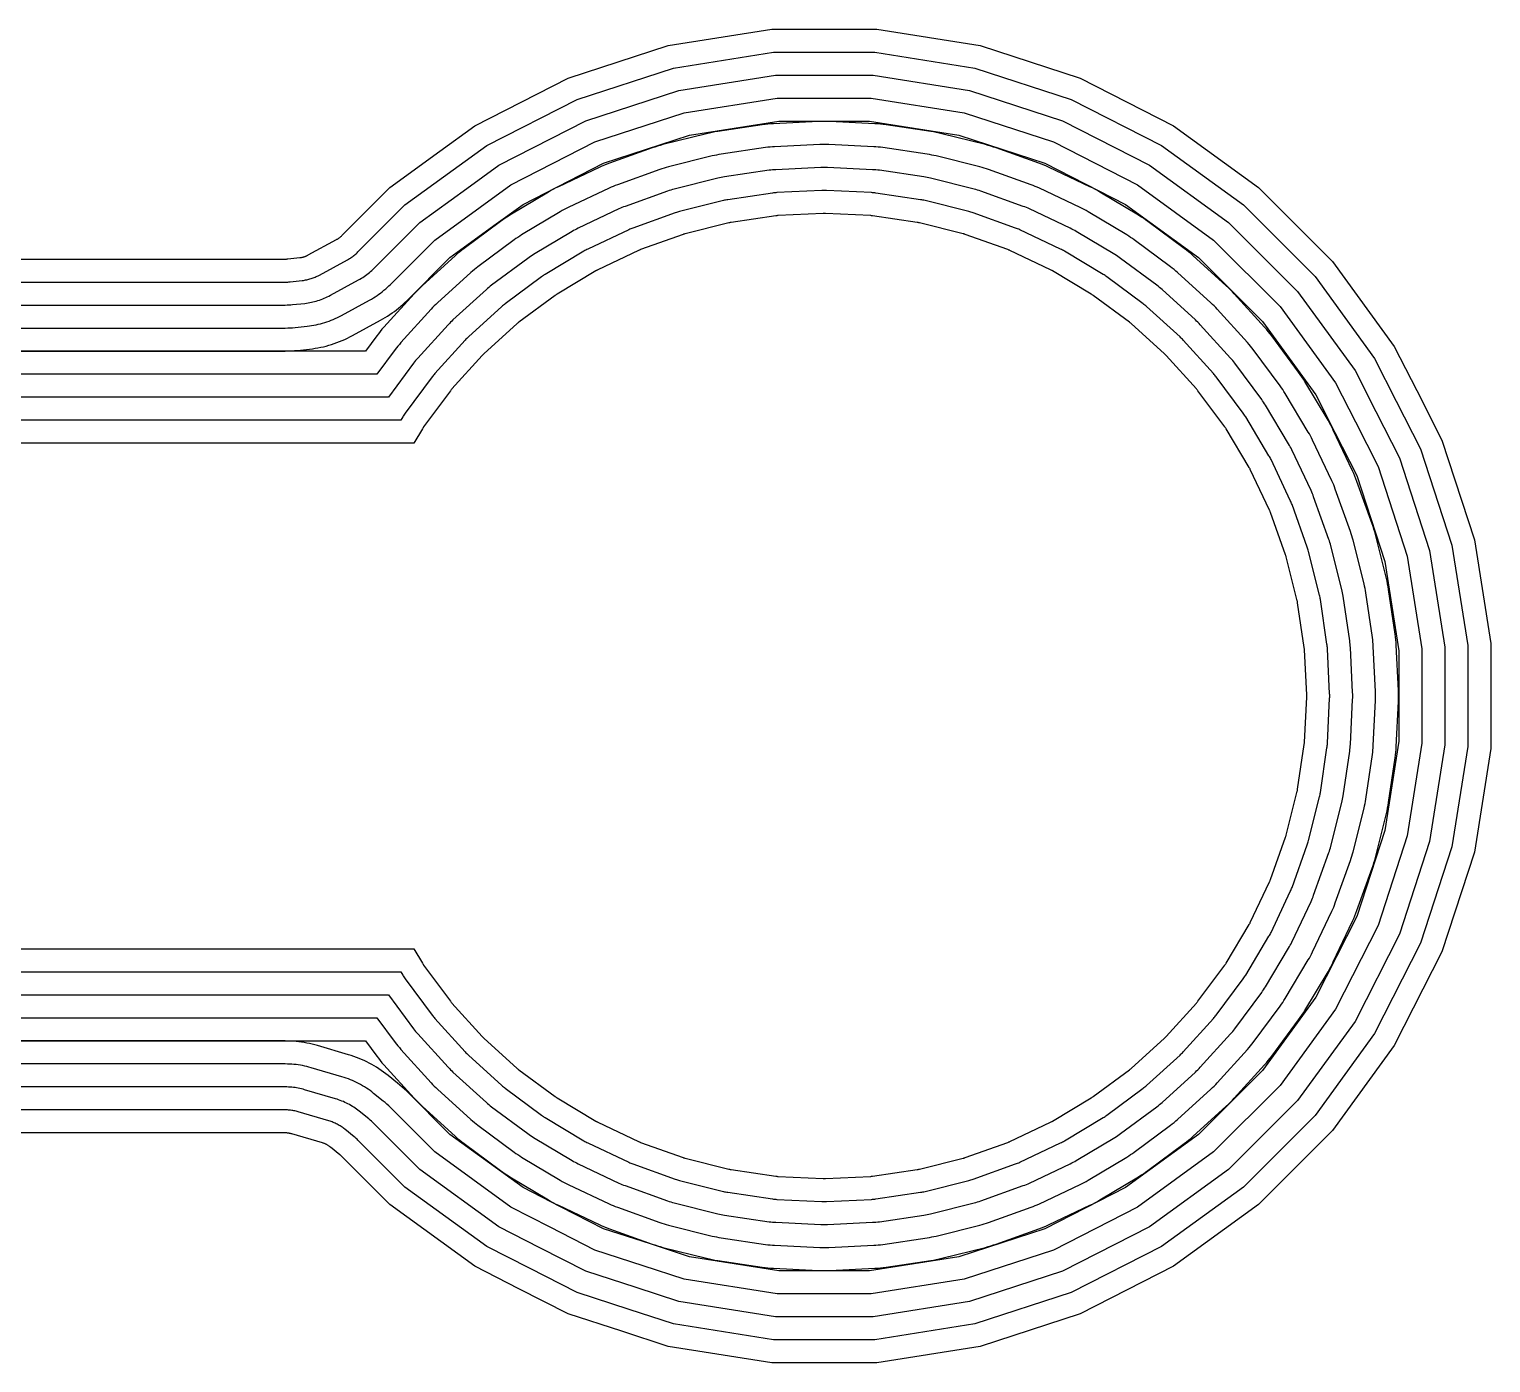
# Model space of a CAD drawing. Header units: metres. Extents: x 1.9 to 53.8, y 3.3 to 25.9.
# Drawn here: x 25.72 to 28.901, y 18.999 to 21.901 of the extents above; entities that cross this region are included whole.
import ezdxf

# ---------------------------------------------------------------- set-up
doc = ezdxf.new("R2010")
doc.units = ezdxf.units.M

msp = doc.modelspace()

# ---------------------------------------------------------------- linework, layer by layer
for points in [[(22.1229, 21.4005), (26.2771, 21.4005), (26.2784, 21.4005), (26.2798, 21.4006), (26.2811, 21.4007), (26.2825, 21.4008), (26.3088, 21.4036), (26.31, 21.4038), (26.3112, 21.4039), (26.3125, 21.4041), (26.3137, 21.4044), (26.3149, 21.4046), (26.3161, 21.4049), (26.3172, 21.4053), (26.3184, 21.4056), (26.3196, 21.406), (26.3207, 21.4064), (26.3219, 21.4068), (26.323, 21.4073), (26.3241, 21.4078), (26.3252, 21.4083), (26.3263, 21.4089), (26.3274, 21.4095), (26.3888, 21.4429), (26.3898, 21.4435), (26.3908, 21.4441), (26.3918, 21.4448), (26.3928, 21.4454), (26.3938, 21.4461), (26.3948, 21.4468), (26.3957, 21.4475), (26.3966, 21.4483), (26.3975, 21.449), (26.3984, 21.4498), (26.3993, 21.4506), (26.4001, 21.4515), (26.5051, 21.5564), (26.6133, 21.635), (26.6898, 21.6906), (26.8932, 21.7942), (27.1103, 21.8648), (27.3358, 21.9005), (27.5642, 21.9005), (27.7897, 21.8648), (28.0068, 21.7942), (28.2102, 21.6906), (28.3949, 21.5564), (28.5564, 21.3949), (28.6906, 21.2102), (28.7395, 21.1143), (28.7942, 21.0068), (28.8648, 20.7897), (28.9005, 20.5642), (28.9005, 20.3358), (28.8648, 20.1103), (28.7942, 19.8932), (28.6906, 19.6898), (28.5564, 19.5051), (28.3949, 19.3436), (28.2102, 19.2094), (28.0068, 19.1058), (27.7897, 19.0352), (27.5642, 18.9995), (27.3358, 18.9995), (27.1103, 19.0352), (27.0099, 19.0679), (26.8932, 19.1058), (26.7857, 19.1605), (26.6898, 19.2094), (26.5051, 19.3436), (26.4001, 19.4485), (26.3992, 19.4495), (26.3982, 19.4504), (26.3972, 19.4513), (26.3962, 19.4521), (26.3755, 19.4687), (26.3746, 19.4695), (26.3736, 19.4702), (26.3726, 19.4709), (26.3716, 19.4716), (26.3705, 19.4723), (26.3695, 19.4729), (26.3684, 19.4735), (26.3673, 19.4741), (26.3662, 19.4747), (26.3651, 19.4752), (26.364, 19.4757), (26.3629, 19.4762), (26.3617, 19.4766), (26.3606, 19.477), (26.3594, 19.4774), (26.3582, 19.4778), (26.2912, 19.4975), (26.2901, 19.4978), (26.2889, 19.4981), (26.2877, 19.4984), (26.2866, 19.4986), (26.2854, 19.4988), (26.2842, 19.499), (26.283, 19.4991), (26.2819, 19.4993), (26.2807, 19.4994), (26.2795, 19.4994), (26.2783, 19.4995), (26.2771, 19.4995), (22.1229, 19.4995)], [(22.1229, 21.3505), (26.2771, 21.3505), (26.2798, 21.3505), (26.2825, 21.3506), (26.2851, 21.3508), (26.2878, 21.3511), (26.3142, 21.3539), (26.3166, 21.3542), (26.319, 21.3546), (26.3214, 21.355), (26.3239, 21.3554), (26.3262, 21.356), (26.3286, 21.3566), (26.331, 21.3572), (26.3334, 21.3579), (26.3357, 21.3587), (26.338, 21.3595), (26.3403, 21.3604), (26.3426, 21.3613), (26.3448, 21.3623), (26.347, 21.3633), (26.3492, 21.3644), (26.3514, 21.3656), (26.4127, 21.3991), (26.4148, 21.4002), (26.4168, 21.4014), (26.4189, 21.4027), (26.4208, 21.404), (26.4228, 21.4054), (26.4247, 21.4068), (26.4266, 21.4082), (26.4285, 21.4097), (26.4303, 21.4112), (26.4321, 21.4128), (26.4338, 21.4144), (26.4355, 21.4161), (26.5376, 21.5182), (26.6427, 21.5946), (26.716, 21.6478), (26.9124, 21.7479), (27.122, 21.816), (27.3398, 21.8505), (27.5602, 21.8505), (27.778, 21.816), (27.9876, 21.7479), (28.184, 21.6478), (28.3624, 21.5182), (28.5182, 21.3624), (28.6478, 21.184), (28.6949, 21.0916), (28.7479, 20.9876), (28.816, 20.778), (28.8505, 20.5602), (28.8505, 20.3398), (28.816, 20.122), (28.7479, 19.9124), (28.6478, 19.716), (28.5182, 19.5376), (28.3624, 19.3818), (28.184, 19.2522), (27.9876, 19.1521), (27.778, 19.084), (27.5602, 19.0495), (27.3398, 19.0495), (27.122, 19.084), (27.0253, 19.1154), (26.9124, 19.1521), (26.8084, 19.2051), (26.716, 19.2522), (26.5376, 19.3818), (26.4355, 19.4839), (26.4336, 19.4858), (26.4316, 19.4876), (26.4296, 19.4893), (26.4275, 19.491), (26.4069, 19.5077), (26.405, 19.5092), (26.403, 19.5107), (26.401, 19.5121), (26.399, 19.5135), (26.3969, 19.5148), (26.3948, 19.516), (26.3927, 19.5173), (26.3905, 19.5184), (26.3883, 19.5195), (26.3861, 19.5206), (26.3839, 19.5216), (26.3816, 19.5225), (26.3793, 19.5234), (26.377, 19.5243), (26.3747, 19.525), (26.3723, 19.5258), (26.3053, 19.5454), (26.303, 19.5461), (26.3007, 19.5467), (26.2984, 19.5472), (26.296, 19.5477), (26.2937, 19.5481), (26.2913, 19.5485), (26.289, 19.5488), (26.2866, 19.549), (26.2842, 19.5492), (26.2819, 19.5494), (26.2795, 19.5495), (26.2771, 19.5495), (22.1229, 19.5495)], [(22.1229, 21.3005), (26.2771, 21.3005), (26.2811, 21.3006), (26.2851, 21.3007), (26.2891, 21.301), (26.2931, 21.3014), (26.3195, 21.3042), (26.3232, 21.3046), (26.3268, 21.3052), (26.3304, 21.3058), (26.334, 21.3065), (26.3376, 21.3073), (26.3412, 21.3082), (26.3448, 21.3091), (26.3483, 21.3102), (26.3518, 21.3113), (26.3553, 21.3126), (26.3587, 21.3139), (26.3621, 21.3153), (26.3655, 21.3168), (26.3688, 21.3183), (26.3721, 21.32), (26.3754, 21.3217), (26.4367, 21.3552), (26.4398, 21.3569), (26.4429, 21.3587), (26.4459, 21.3606), (26.4489, 21.3626), (26.4518, 21.3646), (26.4547, 21.3667), (26.4575, 21.3689), (26.4603, 21.3712), (26.463, 21.3735), (26.4657, 21.3758), (26.4683, 21.3783), (26.4709, 21.3808), (26.5702, 21.4801), (26.6721, 21.5541), (26.7422, 21.6051), (26.9316, 21.7016), (27.1338, 21.7672), (27.3437, 21.8005), (27.5563, 21.8005), (27.7662, 21.7672), (27.9684, 21.7016), (28.1578, 21.6051), (28.3298, 21.4801), (28.4801, 21.3298), (28.6051, 21.1578), (28.6504, 21.0689), (28.7016, 20.9684), (28.7672, 20.7662), (28.8005, 20.5563), (28.8005, 20.3437), (28.7672, 20.1338), (28.7016, 19.9316), (28.6051, 19.7422), (28.4801, 19.5702), (28.3298, 19.4199), (28.1578, 19.2949), (27.9684, 19.1984), (27.7662, 19.1328), (27.5563, 19.0995), (27.3437, 19.0995), (27.1338, 19.1328), (27.0408, 19.163), (26.9316, 19.1984), (26.8311, 19.2496), (26.7422, 19.2949), (26.5702, 19.4199), (26.4709, 19.5192), (26.468, 19.522), (26.465, 19.5248), (26.462, 19.5274), (26.4589, 19.53), (26.4383, 19.5466), (26.4354, 19.5489), (26.4324, 19.5511), (26.4294, 19.5532), (26.4264, 19.5553), (26.4233, 19.5573), (26.4201, 19.5592), (26.4169, 19.561), (26.4137, 19.5627), (26.4104, 19.5644), (26.4071, 19.566), (26.4037, 19.5675), (26.4003, 19.5689), (26.3969, 19.5702), (26.3934, 19.5715), (26.3899, 19.5727), (26.3864, 19.5737), (26.3194, 19.5934), (26.3159, 19.5944), (26.3125, 19.5953), (26.309, 19.5961), (26.3055, 19.5968), (26.302, 19.5974), (26.2985, 19.598), (26.2949, 19.5984), (26.2914, 19.5988), (26.2878, 19.5991), (26.2842, 19.5993), (26.2807, 19.5995), (26.2771, 19.5995), (22.1229, 19.5995)], [(22.1229, 21.2505), (26.2771, 21.2505), (26.2825, 21.2506), (26.2878, 21.2508), (26.2932, 21.2511), (26.2985, 21.2516), (26.3248, 21.2545), (26.3297, 21.2551), (26.3346, 21.2558), (26.3394, 21.2566), (26.3442, 21.2575), (26.349, 21.2586), (26.3538, 21.2598), (26.3585, 21.2611), (26.3632, 21.2625), (26.3679, 21.264), (26.3725, 21.2656), (26.3771, 21.2674), (26.3817, 21.2692), (26.3861, 21.2712), (26.3906, 21.2733), (26.395, 21.2755), (26.3993, 21.2778), (26.4606, 21.3113), (26.4648, 21.3136), (26.4689, 21.316), (26.4729, 21.3186), (26.4769, 21.3212), (26.4808, 21.3239), (26.4846, 21.3267), (26.4884, 21.3296), (26.4921, 21.3326), (26.4958, 21.3357), (26.4993, 21.3388), (26.5028, 21.3421), (26.5062, 21.3454), (26.6028, 21.442), (26.7015, 21.5137), (26.7684, 21.5623), (26.9508, 21.6552), (27.1455, 21.7185), (27.3476, 21.7505), (27.5524, 21.7505), (27.7545, 21.7185), (27.9492, 21.6552), (28.1316, 21.5623), (28.2972, 21.442), (28.442, 21.2972), (28.5623, 21.1316), (28.6058, 21.0462), (28.6552, 20.9492), (28.7185, 20.7545), (28.7505, 20.5524), (28.7505, 20.3476), (28.7185, 20.1455), (28.6552, 19.9508), (28.5623, 19.7684), (28.442, 19.6028), (28.2972, 19.458), (28.1316, 19.3377), (27.9492, 19.2448), (27.7545, 19.1815), (27.5524, 19.1495), (27.3476, 19.1495), (27.1455, 19.1815), (27.0562, 19.2105), (26.9508, 19.2448), (26.8538, 19.2942), (26.7684, 19.3377), (26.6028, 19.458), (26.5062, 19.5546), (26.5024, 19.5583), (26.4984, 19.562), (26.4944, 19.5655), (26.4903, 19.5689), (26.4696, 19.5855), (26.4658, 19.5886), (26.4618, 19.5915), (26.4578, 19.5944), (26.4538, 19.5971), (26.4496, 19.5997), (26.4454, 19.6023), (26.4412, 19.6047), (26.4369, 19.607), (26.4325, 19.6093), (26.428, 19.6114), (26.4236, 19.6134), (26.419, 19.6153), (26.4145, 19.617), (26.4098, 19.6187), (26.4052, 19.6203), (26.4005, 19.6217), (26.3335, 19.6414), (26.3289, 19.6427), (26.3243, 19.6439), (26.3196, 19.6449), (26.315, 19.6459), (26.3103, 19.6467), (26.3056, 19.6475), (26.3009, 19.6481), (26.2961, 19.6486), (26.2914, 19.649), (26.2866, 19.6493), (26.2819, 19.6494), (26.2771, 19.6495), (22.1229, 19.6495)], [(21.9483, 19.6997), (26.4517, 19.6997), (26.4762, 19.6667), (26.4799, 19.6618), (26.4837, 19.657), (26.4877, 19.6523), (26.4918, 19.6477), (26.5577, 19.575), (26.5618, 19.5705), (26.5661, 19.5661), (26.5705, 19.5618), (26.575, 19.5577), (26.6477, 19.4918), (26.6523, 19.4877), (26.657, 19.4837), (26.6618, 19.4799), (26.6667, 19.4762), (26.7455, 19.4177), (26.7505, 19.4141), (26.7555, 19.4107), (26.7607, 19.4073), (26.7659, 19.4041), (26.8501, 19.3536), (26.8554, 19.3506), (26.8608, 19.3476), (26.8662, 19.3448), (26.8717, 19.3421), (26.9604, 19.3001), (26.966, 19.2976), (26.9716, 19.2952), (26.9773, 19.2929), (26.9831, 19.2907), (27.0755, 19.2577), (27.0813, 19.2557), (27.0871, 19.2538), (27.093, 19.2521), (27.099, 19.2506), (27.1942, 19.2267), (27.2001, 19.2253), (27.2061, 19.224), (27.2122, 19.2229), (27.2182, 19.2219), (27.3153, 19.2075), (27.3214, 19.2067), (27.3275, 19.206), (27.3336, 19.2055), (27.3397, 19.2051), (27.4377, 19.2003), (27.4439, 19.2001), (27.45, 19.2), (27.4561, 19.2001), (27.4623, 19.2003), (27.5603, 19.2051), (27.5664, 19.2055), (27.5725, 19.206), (27.5786, 19.2067), (27.5847, 19.2075), (27.6818, 19.2219), (27.6878, 19.2229), (27.6939, 19.224), (27.6999, 19.2253), (27.7058, 19.2267), (27.801, 19.2506), (27.807, 19.2521), (27.8129, 19.2538), (27.8187, 19.2557), (27.8245, 19.2577), (27.9169, 19.2907), (27.9227, 19.2929), (27.9284, 19.2952), (27.934, 19.2976), (27.9396, 19.3001), (28.0283, 19.3421), (28.0338, 19.3448), (28.0392, 19.3476), (28.0446, 19.3506), (28.0499, 19.3536), (28.1341, 19.4041), (28.1393, 19.4073), (28.1445, 19.4107), (28.1495, 19.4141), (28.1545, 19.4177), (28.2333, 19.4762), (28.2382, 19.4799), (28.243, 19.4837), (28.2477, 19.4877), (28.2523, 19.4918), (28.325, 19.5577), (28.3295, 19.5618), (28.3339, 19.5661), (28.3382, 19.5705), (28.3423, 19.575), (28.4082, 19.6477), (28.4123, 19.6523), (28.4163, 19.657), (28.4201, 19.6618), (28.4238, 19.6667), (28.4823, 19.7455), (28.4859, 19.7505), (28.4893, 19.7555), (28.4927, 19.7607), (28.4959, 19.7659), (28.5464, 19.8501), (28.5494, 19.8554), (28.5524, 19.8608), (28.5552, 19.8662), (28.5579, 19.8717), (28.5999, 19.9604), (28.6024, 19.966), (28.6048, 19.9716), (28.6071, 19.9773), (28.6093, 19.9831), (28.6423, 20.0755), (28.6443, 20.0813), (28.6462, 20.0871), (28.6479, 20.093), (28.6494, 20.099), (28.6733, 20.1942), (28.6747, 20.2001), (28.676, 20.2061), (28.6771, 20.2122), (28.6781, 20.2182), (28.6925, 20.3153), (28.6933, 20.3214), (28.694, 20.3275), (28.6945, 20.3336), (28.6949, 20.3397), (28.6997, 20.4377), (28.6999, 20.4439), (28.7, 20.45), (28.6999, 20.4561), (28.6997, 20.4623), (28.6949, 20.5603), (28.6945, 20.5664), (28.694, 20.5725), (28.6933, 20.5786), (28.6925, 20.5847), (28.6781, 20.6818), (28.6771, 20.6878), (28.676, 20.6939), (28.6747, 20.6999), (28.6733, 20.7058), (28.6494, 20.801), (28.6479, 20.807), (28.6462, 20.8129), (28.6443, 20.8187), (28.6423, 20.8245), (28.6093, 20.9169), (28.6071, 20.9227), (28.6048, 20.9284), (28.6024, 20.934), (28.5999, 20.9396), (28.5579, 21.0283), (28.5552, 21.0338), (28.5524, 21.0392), (28.5494, 21.0446), (28.5464, 21.0499), (28.4959, 21.1341), (28.4927, 21.1393), (28.4893, 21.1445), (28.4859, 21.1495), (28.4823, 21.1545), (28.4238, 21.2333), (28.4201, 21.2382), (28.4163, 21.243), (28.4123, 21.2477), (28.4082, 21.2523), (28.3423, 21.325), (28.3382, 21.3295), (28.3339, 21.3339), (28.3295, 21.3382), (28.325, 21.3423), (28.2523, 21.4082), (28.2477, 21.4123), (28.243, 21.4163), (28.2382, 21.4201), (28.2333, 21.4238), (28.1545, 21.4823), (28.1495, 21.4859), (28.1445, 21.4893), (28.1393, 21.4927), (28.1341, 21.4959), (28.0499, 21.5464), (28.0446, 21.5494), (28.0392, 21.5524), (28.0338, 21.5552), (28.0283, 21.5579), (27.9396, 21.5999), (27.934, 21.6024), (27.9284, 21.6048), (27.9227, 21.6071), (27.9169, 21.6093), (27.8245, 21.6423), (27.8187, 21.6443), (27.8129, 21.6462), (27.807, 21.6479), (27.801, 21.6494), (27.7058, 21.6733), (27.6999, 21.6747), (27.6939, 21.676), (27.6878, 21.6771), (27.6818, 21.6781), (27.5847, 21.6925), (27.5786, 21.6933), (27.5725, 21.694), (27.5664, 21.6945), (27.5603, 21.6949), (27.4623, 21.6997), (27.4561, 21.6999), (27.45, 21.7), (27.4439, 21.6999), (27.4377, 21.6997), (27.3397, 21.6949), (27.3336, 21.6945), (27.3275, 21.694), (27.3214, 21.6933), (27.3153, 21.6925), (27.2182, 21.6781), (27.2122, 21.6771), (27.2061, 21.676), (27.2001, 21.6747), (27.1942, 21.6733), (27.099, 21.6494), (27.093, 21.6479), (27.0871, 21.6462), (27.0813, 21.6443), (27.0755, 21.6423), (26.9831, 21.6093), (26.9773, 21.6071), (26.9716, 21.6048), (26.966, 21.6024), (26.9604, 21.5999), (26.8717, 21.5579), (26.8662, 21.5552), (26.8608, 21.5524), (26.8554, 21.5494), (26.8501, 21.5464), (26.7659, 21.4959), (26.7607, 21.4927), (26.7555, 21.4893), (26.7505, 21.4859), (26.7455, 21.4823), (26.6667, 21.4238), (26.6618, 21.4201), (26.657, 21.4163), (26.6523, 21.4123), (26.6477, 21.4082), (26.575, 21.3423), (26.5705, 21.3382), (26.5661, 21.3339), (26.5618, 21.3295), (26.5577, 21.325), (26.4918, 21.2523), (26.4877, 21.2477), (26.4837, 21.243), (26.4799, 21.2382), (26.4762, 21.2333), (26.4517, 21.2003), (21.9483, 21.2003)], [(22.1229, 21.2005), (26.2771, 21.2005), (26.2838, 21.2006), (26.2905, 21.2009), (26.2972, 21.2013), (26.3038, 21.2019), (26.3302, 21.2048), (26.3363, 21.2055), (26.3424, 21.2064), (26.3484, 21.2074), (26.3544, 21.2086), (26.3604, 21.2099), (26.3664, 21.2114), (26.3723, 21.213), (26.3782, 21.2148), (26.384, 21.2167), (26.3898, 21.2187), (26.3955, 21.2209), (26.4012, 21.2232), (26.4068, 21.2257), (26.4124, 21.2283), (26.4179, 21.231), (26.4233, 21.2339), (26.4846, 21.2674), (26.4898, 21.2703), (26.4949, 21.2733), (26.5, 21.2765), (26.5049, 21.2798), (26.5098, 21.2832), (26.5146, 21.2867), (26.5193, 21.2903), (26.524, 21.294), (26.5285, 21.2979), (26.533, 21.3018), (26.5373, 21.3059), (26.5416, 21.31), (26.6354, 21.4038), (26.7309, 21.4732), (26.7946, 21.5195), (26.97, 21.6089), (27.1572, 21.6697), (27.3516, 21.7005), (27.5484, 21.7005), (27.7428, 21.6697), (27.93, 21.6089), (28.1054, 21.5195), (28.2646, 21.4038), (28.4038, 21.2646), (28.5195, 21.1054), (28.5613, 21.0235), (28.6089, 20.93), (28.6697, 20.7428), (28.7005, 20.5484), (28.7005, 20.3516), (28.6697, 20.1572), (28.6089, 19.97), (28.5195, 19.7946), (28.4038, 19.6354), (28.2646, 19.4962), (28.1054, 19.3805), (27.93, 19.2911), (27.7428, 19.2303), (27.5484, 19.1995), (27.3516, 19.1995), (27.1572, 19.2303), (27.0717, 19.2581), (26.97, 19.2911), (26.8765, 19.3387), (26.7946, 19.3805), (26.6354, 19.4962), (26.5416, 19.59), (26.5368, 19.5946), (26.5319, 19.5992), (26.5268, 19.6036), (26.5217, 19.6078), (26.501, 19.6245), (26.4962, 19.6283), (26.4913, 19.6319), (26.4863, 19.6355), (26.4812, 19.6389), (26.476, 19.6422), (26.4708, 19.6454), (26.4654, 19.6484), (26.46, 19.6513), (26.4546, 19.6541), (26.449, 19.6568), (26.4434, 19.6593), (26.4378, 19.6616), (26.432, 19.6639), (26.4263, 19.6659), (26.4205, 19.6679), (26.4146, 19.6697), (26.3475, 19.6894), (26.3418, 19.691), (26.3361, 19.6925), (26.3303, 19.6938), (26.3244, 19.695), (26.3186, 19.696), (26.3127, 19.697), (26.3068, 19.6977), (26.3009, 19.6984), (26.2949, 19.6989), (26.289, 19.6992), (26.2831, 19.6994), (26.2771, 19.6995), (22.1229, 19.6995)], [(21.9232, 19.7497), (26.4768, 19.7497), (26.5163, 19.6965), (26.5193, 19.6926), (26.5224, 19.6887), (26.5255, 19.685), (26.5288, 19.6813), (26.5947, 19.6086), (26.598, 19.605), (26.6015, 19.6015), (26.605, 19.598), (26.6086, 19.5947), (26.6813, 19.5288), (26.685, 19.5255), (26.6887, 19.5224), (26.6926, 19.5193), (26.6965, 19.5163), (26.7753, 19.4579), (26.7793, 19.455), (26.7833, 19.4522), (26.7874, 19.4496), (26.7916, 19.447), (26.8758, 19.3965), (26.88, 19.3941), (26.8843, 19.3917), (26.8887, 19.3894), (26.8931, 19.3873), (26.9818, 19.3453), (26.9863, 19.3433), (26.9908, 19.3413), (26.9953, 19.3395), (26.9999, 19.3378), (27.0923, 19.3048), (27.097, 19.3032), (27.1017, 19.3017), (27.1064, 19.3003), (27.1111, 19.2991), (27.2063, 19.2752), (27.2111, 19.2741), (27.2159, 19.2731), (27.2207, 19.2722), (27.2256, 19.2714), (27.3226, 19.257), (27.3275, 19.2563), (27.3324, 19.2558), (27.3373, 19.2554), (27.3422, 19.2551), (27.4402, 19.2502), (27.4451, 19.2501), (27.45, 19.25), (27.4549, 19.2501), (27.4598, 19.2502), (27.5578, 19.2551), (27.5627, 19.2554), (27.5676, 19.2558), (27.5725, 19.2563), (27.5774, 19.257), (27.6744, 19.2714), (27.6793, 19.2722), (27.6841, 19.2731), (27.6889, 19.2741), (27.6937, 19.2752), (27.7889, 19.2991), (27.7936, 19.3003), (27.7983, 19.3017), (27.803, 19.3032), (27.8077, 19.3048), (27.9001, 19.3378), (27.9047, 19.3395), (27.9092, 19.3413), (27.9137, 19.3433), (27.9182, 19.3453), (28.0069, 19.3873), (28.0113, 19.3894), (28.0157, 19.3917), (28.02, 19.3941), (28.0242, 19.3965), (28.1084, 19.447), (28.1126, 19.4496), (28.1167, 19.4522), (28.1207, 19.455), (28.1247, 19.4579), (28.2035, 19.5163), (28.2074, 19.5193), (28.2113, 19.5224), (28.215, 19.5255), (28.2187, 19.5288), (28.2914, 19.5947), (28.295, 19.598), (28.2985, 19.6015), (28.302, 19.605), (28.3053, 19.6086), (28.3712, 19.6813), (28.3745, 19.685), (28.3776, 19.6887), (28.3807, 19.6926), (28.3837, 19.6965), (28.4421, 19.7753), (28.445, 19.7793), (28.4478, 19.7833), (28.4504, 19.7874), (28.453, 19.7916), (28.5035, 19.8758), (28.5059, 19.88), (28.5083, 19.8843), (28.5106, 19.8887), (28.5127, 19.8931), (28.5547, 19.9818), (28.5567, 19.9863), (28.5587, 19.9908), (28.5605, 19.9953), (28.5622, 19.9999), (28.5952, 20.0923), (28.5968, 20.097), (28.5983, 20.1017), (28.5997, 20.1064), (28.6009, 20.1111), (28.6248, 20.2063), (28.6259, 20.2111), (28.6269, 20.2159), (28.6278, 20.2207), (28.6286, 20.2256), (28.643, 20.3226), (28.6437, 20.3275), (28.6442, 20.3324), (28.6446, 20.3373), (28.6449, 20.3422), (28.6498, 20.4402), (28.6499, 20.4451), (28.65, 20.45), (28.6499, 20.4549), (28.6498, 20.4598), (28.6449, 20.5578), (28.6446, 20.5627), (28.6442, 20.5676), (28.6437, 20.5725), (28.643, 20.5774), (28.6286, 20.6744), (28.6278, 20.6793), (28.6269, 20.6841), (28.6259, 20.6889), (28.6248, 20.6937), (28.6009, 20.7889), (28.5997, 20.7936), (28.5983, 20.7983), (28.5968, 20.803), (28.5952, 20.8077), (28.5622, 20.9001), (28.5605, 20.9047), (28.5587, 20.9092), (28.5567, 20.9137), (28.5547, 20.9182), (28.5127, 21.0069), (28.5106, 21.0113), (28.5083, 21.0157), (28.5059, 21.02), (28.5035, 21.0242), (28.453, 21.1084), (28.4504, 21.1126), (28.4478, 21.1167), (28.445, 21.1207), (28.4421, 21.1247), (28.3837, 21.2035), (28.3807, 21.2074), (28.3776, 21.2113), (28.3745, 21.215), (28.3712, 21.2187), (28.3053, 21.2914), (28.302, 21.295), (28.2985, 21.2985), (28.295, 21.302), (28.2914, 21.3053), (28.2187, 21.3712), (28.215, 21.3745), (28.2113, 21.3776), (28.2074, 21.3807), (28.2035, 21.3837), (28.1247, 21.4421), (28.1207, 21.445), (28.1167, 21.4478), (28.1126, 21.4504), (28.1084, 21.453), (28.0242, 21.5035), (28.02, 21.5059), (28.0157, 21.5083), (28.0113, 21.5106), (28.0069, 21.5127), (27.9182, 21.5547), (27.9137, 21.5567), (27.9092, 21.5587), (27.9047, 21.5605), (27.9001, 21.5622), (27.8077, 21.5952), (27.803, 21.5968), (27.7983, 21.5983), (27.7936, 21.5997), (27.7889, 21.6009), (27.6937, 21.6248), (27.6889, 21.6259), (27.6841, 21.6269), (27.6793, 21.6278), (27.6744, 21.6286), (27.5774, 21.643), (27.5725, 21.6437), (27.5676, 21.6442), (27.5627, 21.6446), (27.5578, 21.6449), (27.4598, 21.6498), (27.4549, 21.6499), (27.45, 21.65), (27.4451, 21.6499), (27.4402, 21.6498), (27.3422, 21.6449), (27.3373, 21.6446), (27.3324, 21.6442), (27.3275, 21.6437), (27.3226, 21.643), (27.2256, 21.6286), (27.2207, 21.6278), (27.2159, 21.6269), (27.2111, 21.6259), (27.2063, 21.6248), (27.1111, 21.6009), (27.1064, 21.5997), (27.1017, 21.5983), (27.097, 21.5968), (27.0923, 21.5952), (26.9999, 21.5622), (26.9953, 21.5605), (26.9908, 21.5587), (26.9863, 21.5567), (26.9818, 21.5547), (26.8931, 21.5127), (26.8887, 21.5106), (26.8843, 21.5083), (26.88, 21.5059), (26.8758, 21.5035), (26.7916, 21.453), (26.7874, 21.4504), (26.7833, 21.4478), (26.7793, 21.445), (26.7753, 21.4421), (26.6965, 21.3837), (26.6926, 21.3807), (26.6887, 21.3776), (26.685, 21.3745), (26.6813, 21.3712), (26.6086, 21.3053), (26.605, 21.302), (26.6015, 21.2985), (26.598, 21.295), (26.5947, 21.2914), (26.5288, 21.2187), (26.5255, 21.215), (26.5224, 21.2113), (26.5193, 21.2074), (26.5163, 21.2035), (26.4768, 21.1503), (21.9232, 21.1503)], [(21.898, 19.7997), (26.502, 19.7997), (26.5565, 19.7263), (26.5587, 19.7233), (26.561, 19.7204), (26.5634, 19.7176), (26.5658, 19.7149), (26.6318, 19.6422), (26.6343, 19.6395), (26.6368, 19.6368), (26.6395, 19.6343), (26.6422, 19.6318), (26.7149, 19.5658), (26.7176, 19.5634), (26.7204, 19.561), (26.7233, 19.5587), (26.7263, 19.5565), (26.8051, 19.498), (26.8081, 19.4959), (26.8111, 19.4938), (26.8142, 19.4918), (26.8173, 19.4899), (26.9015, 19.4394), (26.9047, 19.4376), (26.9079, 19.4358), (26.9112, 19.4341), (26.9145, 19.4325), (27.0032, 19.3905), (27.0065, 19.389), (27.0099, 19.3875), (27.0133, 19.3862), (27.0168, 19.3849), (27.1092, 19.3518), (27.1127, 19.3506), (27.1162, 19.3495), (27.1197, 19.3485), (27.1233, 19.3476), (27.2185, 19.3237), (27.222, 19.3229), (27.2256, 19.3221), (27.2293, 19.3214), (27.2329, 19.3208), (27.33, 19.3064), (27.3336, 19.3059), (27.3373, 19.3055), (27.3409, 19.3052), (27.3446, 19.305), (27.4426, 19.3002), (27.4463, 19.3), (27.45, 19.3), (27.4537, 19.3), (27.4574, 19.3002), (27.5554, 19.305), (27.5591, 19.3052), (27.5627, 19.3055), (27.5664, 19.3059), (27.57, 19.3064), (27.6671, 19.3208), (27.6707, 19.3214), (27.6744, 19.3221), (27.678, 19.3229), (27.6815, 19.3237), (27.7767, 19.3476), (27.7803, 19.3485), (27.7838, 19.3495), (27.7873, 19.3506), (27.7908, 19.3518), (27.8832, 19.3849), (27.8867, 19.3862), (27.8901, 19.3875), (27.8935, 19.389), (27.8968, 19.3905), (27.9855, 19.4325), (27.9888, 19.4341), (27.9921, 19.4358), (27.9953, 19.4376), (27.9985, 19.4394), (28.0827, 19.4899), (28.0858, 19.4918), (28.0889, 19.4938), (28.0919, 19.4959), (28.0949, 19.498), (28.1737, 19.5565), (28.1767, 19.5587), (28.1796, 19.561), (28.1824, 19.5634), (28.1851, 19.5658), (28.2578, 19.6318), (28.2605, 19.6343), (28.2632, 19.6368), (28.2657, 19.6395), (28.2682, 19.6422), (28.3342, 19.7149), (28.3366, 19.7176), (28.339, 19.7204), (28.3413, 19.7233), (28.3435, 19.7263), (28.402, 19.8051), (28.4041, 19.8081), (28.4062, 19.8111), (28.4082, 19.8142), (28.4101, 19.8173), (28.4606, 19.9015), (28.4624, 19.9047), (28.4642, 19.9079), (28.4659, 19.9112), (28.4675, 19.9145), (28.5095, 20.0032), (28.511, 20.0065), (28.5125, 20.0099), (28.5138, 20.0133), (28.5151, 20.0168), (28.5482, 20.1092), (28.5494, 20.1127), (28.5505, 20.1162), (28.5515, 20.1197), (28.5524, 20.1233), (28.5763, 20.2185), (28.5771, 20.222), (28.5779, 20.2256), (28.5786, 20.2293), (28.5792, 20.2329), (28.5936, 20.33), (28.5941, 20.3336), (28.5945, 20.3373), (28.5948, 20.3409), (28.595, 20.3446), (28.5998, 20.4426), (28.6, 20.4463), (28.6, 20.45), (28.6, 20.4537), (28.5998, 20.4574), (28.595, 20.5554), (28.5948, 20.5591), (28.5945, 20.5627), (28.5941, 20.5664), (28.5936, 20.57), (28.5792, 20.6671), (28.5786, 20.6707), (28.5779, 20.6744), (28.5771, 20.678), (28.5763, 20.6815), (28.5524, 20.7767), (28.5515, 20.7803), (28.5505, 20.7838), (28.5494, 20.7873), (28.5482, 20.7908), (28.5151, 20.8832), (28.5138, 20.8867), (28.5125, 20.8901), (28.511, 20.8935), (28.5095, 20.8968), (28.4675, 20.9855), (28.4659, 20.9888), (28.4642, 20.9921), (28.4624, 20.9953), (28.4606, 20.9985), (28.4101, 21.0827), (28.4082, 21.0858), (28.4062, 21.0889), (28.4041, 21.0919), (28.402, 21.0949), (28.3435, 21.1737), (28.3413, 21.1767), (28.339, 21.1796), (28.3366, 21.1824), (28.3342, 21.1851), (28.2682, 21.2578), (28.2657, 21.2605), (28.2632, 21.2632), (28.2605, 21.2657), (28.2578, 21.2682), (28.1851, 21.3342), (28.1824, 21.3366), (28.1796, 21.339), (28.1767, 21.3413), (28.1737, 21.3435), (28.0949, 21.402), (28.0919, 21.4041), (28.0889, 21.4062), (28.0858, 21.4082), (28.0827, 21.4101), (27.9985, 21.4606), (27.9953, 21.4624), (27.9921, 21.4642), (27.9888, 21.4659), (27.9855, 21.4675), (27.8968, 21.5095), (27.8935, 21.511), (27.8901, 21.5125), (27.8867, 21.5138), (27.8832, 21.5151), (27.7908, 21.5482), (27.7873, 21.5494), (27.7838, 21.5505), (27.7803, 21.5515), (27.7767, 21.5524), (27.6815, 21.5763), (27.678, 21.5771), (27.6744, 21.5779), (27.6707, 21.5786), (27.6671, 21.5792), (27.57, 21.5936), (27.5664, 21.5941), (27.5627, 21.5945), (27.5591, 21.5948), (27.5554, 21.595), (27.4574, 21.5998), (27.4537, 21.6), (27.45, 21.6), (27.4463, 21.6), (27.4426, 21.5998), (27.3446, 21.595), (27.3409, 21.5948), (27.3373, 21.5945), (27.3336, 21.5941), (27.33, 21.5936), (27.2329, 21.5792), (27.2293, 21.5786), (27.2256, 21.5779), (27.222, 21.5771), (27.2185, 21.5763), (27.1233, 21.5524), (27.1197, 21.5515), (27.1162, 21.5505), (27.1127, 21.5494), (27.1092, 21.5482), (27.0168, 21.5151), (27.0133, 21.5138), (27.0099, 21.5125), (27.0065, 21.511), (27.0032, 21.5095), (26.9145, 21.4675), (26.9112, 21.4659), (26.9079, 21.4642), (26.9047, 21.4624), (26.9015, 21.4606), (26.8173, 21.4101), (26.8142, 21.4082), (26.8111, 21.4062), (26.8081, 21.4041), (26.8051, 21.402), (26.7263, 21.3435), (26.7233, 21.3413), (26.7204, 21.339), (26.7176, 21.3366), (26.7149, 21.3342), (26.6422, 21.2682), (26.6395, 21.2657), (26.6368, 21.2632), (26.6343, 21.2605), (26.6318, 21.2578), (26.5658, 21.1851), (26.5634, 21.1824), (26.561, 21.1796), (26.5587, 21.1767), (26.5565, 21.1737), (26.502, 21.1003), (21.898, 21.1003)], [(21.8713, 19.8497), (26.5287, 19.8497), (26.5328, 19.843), (26.534, 19.8409), (26.5354, 19.8389), (26.5368, 19.8368), (26.5382, 19.8349), (26.5967, 19.756), (26.5982, 19.7541), (26.5997, 19.7522), (26.6013, 19.7503), (26.6029, 19.7485), (26.6688, 19.6757), (26.6705, 19.6739), (26.6722, 19.6722), (26.6739, 19.6705), (26.6757, 19.6688), (26.7485, 19.6029), (26.7503, 19.6013), (26.7522, 19.5997), (26.7541, 19.5982), (26.756, 19.5967), (26.8349, 19.5382), (26.8368, 19.5368), (26.8389, 19.5354), (26.8409, 19.534), (26.843, 19.5328), (26.9272, 19.4823), (26.9293, 19.4811), (26.9315, 19.4799), (26.9336, 19.4788), (26.9358, 19.4777), (27.0246, 19.4357), (27.0268, 19.4347), (27.029, 19.4337), (27.0313, 19.4328), (27.0336, 19.432), (27.126, 19.3989), (27.1283, 19.3981), (27.1307, 19.3974), (27.133, 19.3967), (27.1354, 19.3961), (27.2306, 19.3722), (27.233, 19.3716), (27.2354, 19.3711), (27.2378, 19.3707), (27.2402, 19.3703), (27.3373, 19.3559), (27.3397, 19.3556), (27.3422, 19.3553), (27.3446, 19.3551), (27.3471, 19.3549), (27.4451, 19.3501), (27.4475, 19.35), (27.45, 19.35), (27.4525, 19.35), (27.4549, 19.3501), (27.5529, 19.3549), (27.5554, 19.3551), (27.5578, 19.3553), (27.5603, 19.3556), (27.5627, 19.3559), (27.6598, 19.3703), (27.6622, 19.3707), (27.6646, 19.3711), (27.667, 19.3716), (27.6694, 19.3722), (27.7646, 19.3961), (27.767, 19.3967), (27.7693, 19.3974), (27.7717, 19.3981), (27.774, 19.3989), (27.8664, 19.432), (27.8687, 19.4328), (27.871, 19.4337), (27.8732, 19.4347), (27.8754, 19.4357), (27.9642, 19.4777), (27.9664, 19.4788), (27.9685, 19.4799), (27.9707, 19.4811), (27.9728, 19.4823), (28.057, 19.5328), (28.0591, 19.534), (28.0611, 19.5354), (28.0632, 19.5368), (28.0651, 19.5382), (28.144, 19.5967), (28.1459, 19.5982), (28.1478, 19.5997), (28.1497, 19.6013), (28.1515, 19.6029), (28.2243, 19.6688), (28.2261, 19.6705), (28.2278, 19.6722), (28.2295, 19.6739), (28.2312, 19.6757), (28.2971, 19.7485), (28.2987, 19.7503), (28.3003, 19.7522), (28.3018, 19.7541), (28.3033, 19.756), (28.3618, 19.8349), (28.3632, 19.8368), (28.3646, 19.8389), (28.366, 19.8409), (28.3672, 19.843), (28.4177, 19.9272), (28.4189, 19.9293), (28.4201, 19.9315), (28.4212, 19.9336), (28.4223, 19.9358), (28.4643, 20.0246), (28.4653, 20.0268), (28.4663, 20.029), (28.4672, 20.0313), (28.468, 20.0336), (28.5011, 20.126), (28.5019, 20.1283), (28.5026, 20.1307), (28.5033, 20.133), (28.5039, 20.1354), (28.5278, 20.2306), (28.5284, 20.233), (28.5289, 20.2354), (28.5293, 20.2378), (28.5297, 20.2402), (28.5441, 20.3373), (28.5444, 20.3397), (28.5447, 20.3422), (28.5449, 20.3446), (28.5451, 20.3471), (28.5499, 20.4451), (28.55, 20.4475), (28.55, 20.45), (28.55, 20.4525), (28.5499, 20.4549), (28.5451, 20.5529), (28.5449, 20.5554), (28.5447, 20.5578), (28.5444, 20.5603), (28.5441, 20.5627), (28.5297, 20.6598), (28.5293, 20.6622), (28.5289, 20.6646), (28.5284, 20.667), (28.5278, 20.6694), (28.5039, 20.7646), (28.5033, 20.767), (28.5026, 20.7693), (28.5019, 20.7717), (28.5011, 20.774), (28.468, 20.8664), (28.4672, 20.8687), (28.4663, 20.871), (28.4653, 20.8732), (28.4643, 20.8754), (28.4223, 20.9642), (28.4212, 20.9664), (28.4201, 20.9685), (28.4189, 20.9707), (28.4177, 20.9728), (28.3672, 21.057), (28.366, 21.0591), (28.3646, 21.0611), (28.3632, 21.0632), (28.3618, 21.0651), (28.3033, 21.144), (28.3018, 21.1459), (28.3003, 21.1478), (28.2987, 21.1497), (28.2971, 21.1515), (28.2312, 21.2243), (28.2295, 21.2261), (28.2278, 21.2278), (28.2261, 21.2295), (28.2243, 21.2312), (28.1515, 21.2971), (28.1497, 21.2987), (28.1478, 21.3003), (28.1459, 21.3018), (28.144, 21.3033), (28.0651, 21.3618), (28.0632, 21.3632), (28.0611, 21.3646), (28.0591, 21.366), (28.057, 21.3672), (27.9728, 21.4177), (27.9707, 21.4189), (27.9685, 21.4201), (27.9664, 21.4212), (27.9642, 21.4223), (27.8754, 21.4643), (27.8732, 21.4653), (27.871, 21.4663), (27.8687, 21.4672), (27.8664, 21.468), (27.774, 21.5011), (27.7717, 21.5019), (27.7693, 21.5026), (27.767, 21.5033), (27.7646, 21.5039), (27.6694, 21.5278), (27.667, 21.5284), (27.6646, 21.5289), (27.6622, 21.5293), (27.6598, 21.5297), (27.5627, 21.5441), (27.5603, 21.5444), (27.5578, 21.5447), (27.5554, 21.5449), (27.5529, 21.5451), (27.4549, 21.5499), (27.4525, 21.55), (27.45, 21.55), (27.4475, 21.55), (27.4451, 21.5499), (27.3471, 21.5451), (27.3446, 21.5449), (27.3422, 21.5447), (27.3397, 21.5444), (27.3373, 21.5441), (27.2402, 21.5297), (27.2378, 21.5293), (27.2354, 21.5289), (27.233, 21.5284), (27.2306, 21.5278), (27.1354, 21.5039), (27.133, 21.5033), (27.1307, 21.5026), (27.1283, 21.5019), (27.126, 21.5011), (27.0336, 21.468), (27.0313, 21.4672), (27.029, 21.4663), (27.0268, 21.4653), (27.0246, 21.4643), (26.9358, 21.4223), (26.9336, 21.4212), (26.9315, 21.4201), (26.9293, 21.4189), (26.9272, 21.4177), (26.843, 21.3672), (26.8409, 21.366), (26.8389, 21.3646), (26.8368, 21.3632), (26.8349, 21.3618), (26.756, 21.3033), (26.7541, 21.3018), (26.7522, 21.3003), (26.7503, 21.2987), (26.7485, 21.2971), (26.6757, 21.2312), (26.6739, 21.2295), (26.6722, 21.2278), (26.6705, 21.2261), (26.6688, 21.2243), (26.6029, 21.1515), (26.6013, 21.1497), (26.5997, 21.1478), (26.5982, 21.1459), (26.5967, 21.144), (26.5382, 21.0651), (26.5368, 21.0632), (26.5354, 21.0611), (26.534, 21.0591), (26.5328, 21.057), (26.5287, 21.0503), (21.8713, 21.0503)], [(21.843, 19.8997), (26.557, 19.8997), (26.5756, 19.8687), (26.5763, 19.8677), (26.577, 19.8667), (26.5777, 19.8656), (26.5784, 19.8646), (26.6368, 19.7858), (26.6376, 19.7848), (26.6383, 19.7839), (26.6391, 19.7829), (26.6399, 19.782), (26.7058, 19.7093), (26.7067, 19.7084), (26.7075, 19.7075), (26.7084, 19.7067), (26.7093, 19.7058), (26.782, 19.6399), (26.7829, 19.6391), (26.7839, 19.6383), (26.7848, 19.6376), (26.7858, 19.6368), (26.8646, 19.5784), (26.8656, 19.5777), (26.8667, 19.577), (26.8677, 19.5763), (26.8687, 19.5756), (26.9529, 19.5252), (26.954, 19.5246), (26.955, 19.524), (26.9561, 19.5234), (26.9572, 19.5229), (27.0459, 19.4809), (27.0471, 19.4804), (27.0482, 19.4799), (27.0493, 19.4795), (27.0505, 19.479), (27.1429, 19.446), (27.144, 19.4456), (27.1452, 19.4452), (27.1464, 19.4449), (27.1476, 19.4446), (27.2428, 19.4207), (27.244, 19.4204), (27.2452, 19.4202), (27.2464, 19.42), (27.2476, 19.4198), (27.3446, 19.4054), (27.3459, 19.4052), (27.3471, 19.4051), (27.3483, 19.405), (27.3495, 19.4049), (27.4475, 19.4001), (27.4488, 19.4), (27.45, 19.4), (27.4512, 19.4), (27.4525, 19.4001), (27.5505, 19.4049), (27.5517, 19.405), (27.5529, 19.4051), (27.5541, 19.4052), (27.5554, 19.4054), (27.6524, 19.4198), (27.6536, 19.42), (27.6548, 19.4202), (27.656, 19.4204), (27.6572, 19.4207), (27.7524, 19.4446), (27.7536, 19.4449), (27.7548, 19.4452), (27.756, 19.4456), (27.7571, 19.446), (27.8495, 19.479), (27.8507, 19.4795), (27.8518, 19.4799), (27.8529, 19.4804), (27.8541, 19.4809), (27.9428, 19.5229), (27.9439, 19.5234), (27.945, 19.524), (27.946, 19.5246), (27.9471, 19.5252), (28.0313, 19.5756), (28.0323, 19.5763), (28.0333, 19.577), (28.0344, 19.5777), (28.0354, 19.5784), (28.1142, 19.6368), (28.1152, 19.6376), (28.1161, 19.6383), (28.1171, 19.6391), (28.118, 19.6399), (28.1907, 19.7058), (28.1916, 19.7067), (28.1925, 19.7075), (28.1933, 19.7084), (28.1942, 19.7093), (28.2601, 19.782), (28.2609, 19.7829), (28.2617, 19.7839), (28.2624, 19.7848), (28.2632, 19.7858), (28.3216, 19.8646), (28.3223, 19.8656), (28.323, 19.8667), (28.3237, 19.8677), (28.3244, 19.8687), (28.3748, 19.9529), (28.3754, 19.954), (28.376, 19.955), (28.3766, 19.9561), (28.3771, 19.9572), (28.4191, 20.0459), (28.4196, 20.0471), (28.4201, 20.0482), (28.4205, 20.0493), (28.421, 20.0505), (28.454, 20.1429), (28.4544, 20.144), (28.4548, 20.1452), (28.4551, 20.1464), (28.4554, 20.1476), (28.4793, 20.2428), (28.4796, 20.244), (28.4798, 20.2452), (28.48, 20.2464), (28.4802, 20.2476), (28.4946, 20.3446), (28.4948, 20.3459), (28.4949, 20.3471), (28.495, 20.3483), (28.4951, 20.3495), (28.4999, 20.4475), (28.5, 20.4488), (28.5, 20.45), (28.5, 20.4512), (28.4999, 20.4525), (28.4951, 20.5505), (28.495, 20.5517), (28.4949, 20.5529), (28.4948, 20.5541), (28.4946, 20.5554), (28.4802, 20.6524), (28.48, 20.6536), (28.4798, 20.6548), (28.4796, 20.656), (28.4793, 20.6572), (28.4554, 20.7524), (28.4551, 20.7536), (28.4548, 20.7548), (28.4544, 20.756), (28.454, 20.7571), (28.421, 20.8495), (28.4205, 20.8507), (28.4201, 20.8518), (28.4196, 20.8529), (28.4191, 20.8541), (28.3771, 20.9428), (28.3766, 20.9439), (28.376, 20.945), (28.3754, 20.946), (28.3748, 20.9471), (28.3244, 21.0313), (28.3237, 21.0323), (28.323, 21.0333), (28.3223, 21.0344), (28.3216, 21.0354), (28.2632, 21.1142), (28.2624, 21.1152), (28.2617, 21.1161), (28.2609, 21.1171), (28.2601, 21.118), (28.1942, 21.1907), (28.1933, 21.1916), (28.1925, 21.1925), (28.1916, 21.1933), (28.1907, 21.1942), (28.118, 21.2601), (28.1171, 21.2609), (28.1161, 21.2617), (28.1152, 21.2624), (28.1142, 21.2632), (28.0354, 21.3216), (28.0344, 21.3223), (28.0333, 21.323), (28.0323, 21.3237), (28.0313, 21.3244), (27.9471, 21.3748), (27.946, 21.3754), (27.945, 21.376), (27.9439, 21.3766), (27.9428, 21.3771), (27.8541, 21.4191), (27.8529, 21.4196), (27.8518, 21.4201), (27.8507, 21.4205), (27.8495, 21.421), (27.7571, 21.454), (27.756, 21.4544), (27.7548, 21.4548), (27.7536, 21.4551), (27.7524, 21.4554), (27.6572, 21.4793), (27.656, 21.4796), (27.6548, 21.4798), (27.6536, 21.48), (27.6524, 21.4802), (27.5554, 21.4946), (27.5541, 21.4948), (27.5529, 21.4949), (27.5517, 21.495), (27.5505, 21.4951), (27.4525, 21.4999), (27.4512, 21.5), (27.45, 21.5), (27.4488, 21.5), (27.4475, 21.4999), (27.3495, 21.4951), (27.3483, 21.495), (27.3471, 21.4949), (27.3459, 21.4948), (27.3446, 21.4946), (27.2476, 21.4802), (27.2464, 21.48), (27.2452, 21.4798), (27.244, 21.4796), (27.2428, 21.4793), (27.1476, 21.4554), (27.1464, 21.4551), (27.1452, 21.4548), (27.144, 21.4544), (27.1429, 21.454), (27.0505, 21.421), (27.0493, 21.4205), (27.0482, 21.4201), (27.0471, 21.4196), (27.0459, 21.4191), (26.9572, 21.3771), (26.9561, 21.3766), (26.955, 21.376), (26.954, 21.3754), (26.9529, 21.3748), (26.8687, 21.3244), (26.8677, 21.3237), (26.8667, 21.323), (26.8656, 21.3223), (26.8646, 21.3216), (26.7858, 21.2632), (26.7848, 21.2624), (26.7839, 21.2617), (26.7829, 21.2609), (26.782, 21.2601), (26.7093, 21.1942), (26.7084, 21.1933), (26.7075, 21.1925), (26.7067, 21.1916), (26.7058, 21.1907), (26.6399, 21.118), (26.6391, 21.1171), (26.6383, 21.1161), (26.6376, 21.1152), (26.6368, 21.1142), (26.5784, 21.0354), (26.5777, 21.0344), (26.577, 21.0333), (26.5763, 21.0323), (26.5756, 21.0313), (26.557, 21.0003), (21.843, 21.0003)]]:
    msp.add_lwpolyline(points)

doc.saveas('drawing.dxf')
